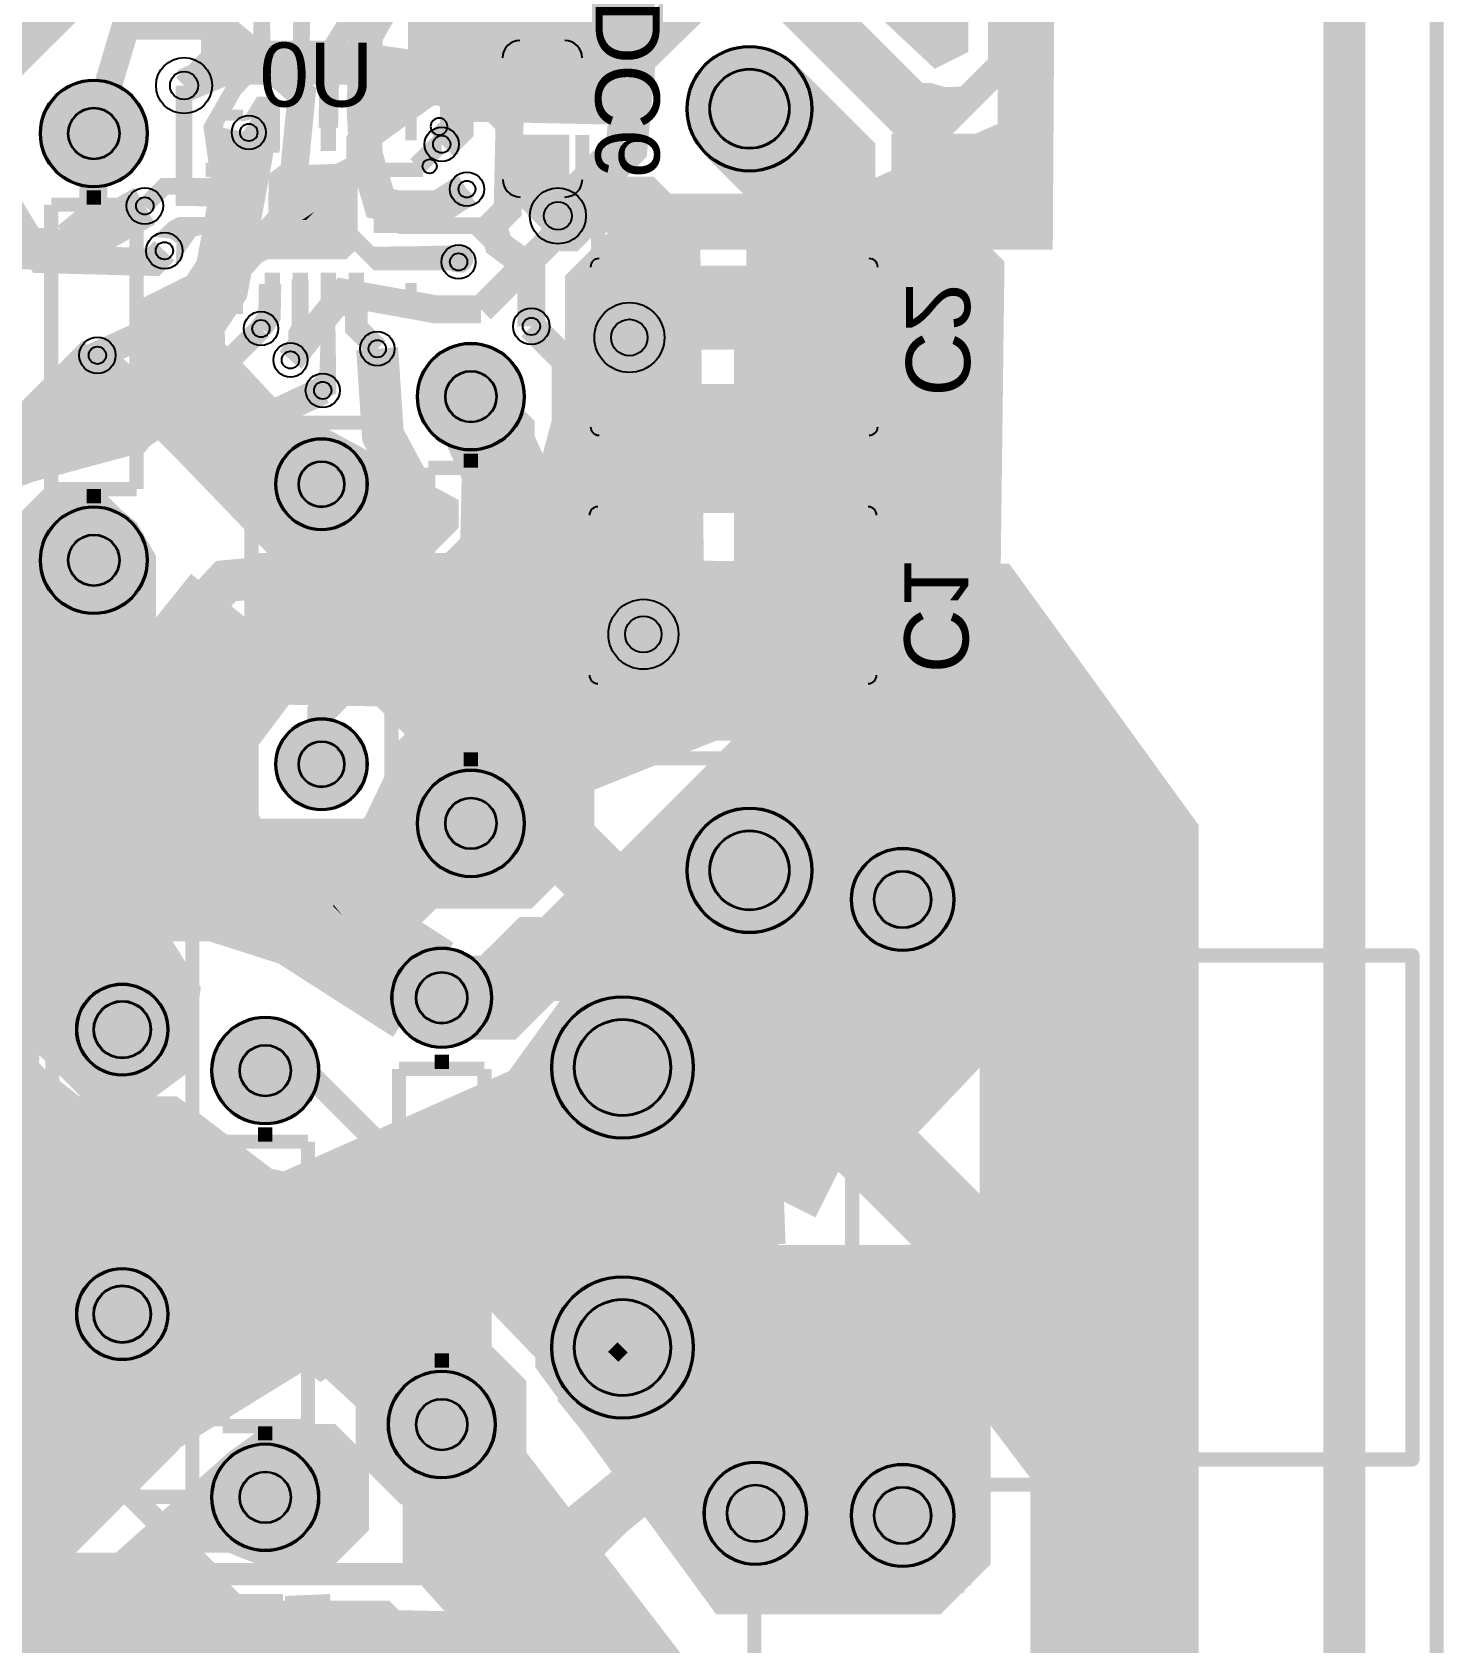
# Model space of a CAD drawing. Header units: millimetres. Extents: x 10 to 150, y 10 to 93.
# Drawn here: x 124.93 to 150.13, y 43.77 to 72.53 of the extents above; entities that cross this region are included whole.
import ezdxf

# ---------------------------------------------------------------- set-up
doc = ezdxf.new("R2010")
doc.units = ezdxf.units.MM
for name, color, linetype, true_color in [('BoardOutLine', 7, 'Continuous', 0xff00ff), ('BottomLayer', 7, 'Continuous', 0x00ff00), ('BottomPasteMaskLayer', 7, 'Continuous', 0x800000), ('BottomSilkLayer', 7, 'Continuous', 0x0000ff), ('BottomSolderMaskLayer', 7, 'Continuous', 0xaa00ff), ('Document', 7, 'Continuous', 0xffffff), ('Hole', 7, 'Continuous', 0x222222), ('Inner1', 7, 'Continuous', 0xffff00), ('Inner2', 7, 'Continuous', 0xff00ff), ('Multi-Layer', 7, 'Continuous', 0xc0c0c0), ('TopLayer', 7, 'Continuous', 0xff0000), ('TopSilkLayer', 7, 'Continuous', 0xffcc00), ('TopSolderMaskLayer', 7, 'Continuous', 0x800080)]:
    doc.layers.add(name, color=color, linetype=linetype, true_color=true_color)
doc.styles.get("Standard").update_dxf_attribs({"font": 'arial.ttf'})

msp = doc.modelspace()

# ---------------------------------------------------------------- hatches: boundary and pattern name
at = {"layer": 'BottomLayer'}
for points in [[(131.839, 71.132), (131.639, 71.882), (131.639, 73.682), (131.939, 74.082), (132.239, 74.482), (132.439, 74.782), (135.539, 74.782), (136.039, 74.282), (136.039, 71.482), (135.439, 70.882), (133.089, 70.932), (132.139, 71.232)], [(141.039, 71.882), (141.639, 72.182), (141.639, 74.582), (141.139, 74.882), (139.739, 74.882), (139.439, 74.582), (139.439, 73.382)], [(130.739, 68.682), (130.539, 68.482), (129.139, 68.482), (128.952, 68.387), (128.996, 68.656), (128.98, 68.762), (129.139, 68.982), (129.15, 70), (129.35, 70.15), (130.339, 70.182), (130.539, 70.282), (130.539, 70.682), (131.439, 71.582), (131.839, 71.582), (132.339, 72.082), (133.639, 72.082), (134.039, 71.683), (134.639, 71.683), (134.639, 71.182), (134.539, 71.082), (133.714, 71.082), (133.113, 71.683), (132.239, 71.683), (131.639, 71.082), (131.639, 70.982), (130.839, 70.282), (130.839, 69.982), (130.739, 69.882), (130.739, 68.682)], [(133.589, 72.082), (133.589, 71.282), (134.489, 71.282), (134.489, 72.082)], [(130.577, 71.287), (130.624, 71.587), (130.839, 71.882), (131.639, 71.882), (131.839, 71.682), (132.239, 71.332), (131.139, 70.532), (130.591, 70.411)], [(140.797, 71.625), (140.99, 71.625), (141.233, 71.553), (141.548, 71.564), (141.484, 71.418), (141.423, 71.399), (141.108, 71.084)], [(128.839, 70.982), (128.665, 70.934), (128.939, 71.382), (129.239, 71.382), (129.339, 71.282), (129.339, 70.382), (128.839, 70.382), (128.595, 70.595)], [(129.091, 71.228), (129.341, 71.228), (129.341, 70.428), (129.091, 70.428)], [(129.592, 71.228), (129.842, 71.228), (129.842, 70.428), (129.592, 70.428)], [(130.089, 71.228), (130.339, 71.228), (130.339, 70.428), (130.089, 70.428)], [(130.59, 71.228), (130.84, 71.228), (130.84, 70.428), (130.59, 70.428)], [(133.589, 70.682), (133.589, 69.882), (134.489, 69.882), (134.489, 70.682)], [(128.865, 70.203), (128.865, 69.953), (128.065, 69.953), (128.065, 70.203)], [(131.866, 70.203), (131.866, 69.953), (131.066, 69.953), (131.066, 70.203)], [(130.365, 69.929), (129.565, 69.929), (129.565, 68.729), (130.365, 68.729)], [(128.865, 69.703), (128.865, 69.453), (128.065, 69.453), (128.065, 69.703)], [(131.866, 69.703), (131.866, 69.453), (131.066, 69.453), (131.066, 69.703)], [(129.819, 69.182), (129.966, 69.329), (129.744, 69.182), (129.819, 69.182)], [(127.378, 69.155), (127.535, 69.234), (128.882, 69.23), (128.891, 68.94), (128.073, 68.95), (127.844, 68.888), (127.489, 68.382), (127.505, 68.765), (127.398, 68.85), (127.089, 68.882)], [(128.865, 69.205), (128.865, 68.955), (128.065, 68.955), (128.065, 69.205)], [(131.866, 69.205), (131.866, 68.955), (131.066, 68.955), (131.066, 69.205)], [(136.852, 68.814), (136.546, 69.17), (135.439, 69.182), (134.439, 68.182), (134.439, 65.082), (134.439, 62.382), (131.339, 59.782), (131.439, 57.682), (131.439, 57.582), (132.139, 56.882), (133.839, 56.882), (134.339, 57.382), (134.339, 58.182), (134.839, 58.682), (134.939, 58.982), (136.939, 60.982), (136.939, 60.982)], [(139.423, 68.603), (139.677, 68.603), (140.362, 69.288), (140.362, 68.577), (140.286, 68.501)], [(119.639, 47.632), (119.689, 52.732), (121.38, 55.232), (121.33, 67.551), (122.219, 68.821), (123.489, 68.821), (123.743, 68.567), (123.743, 54.724), (127.553, 50.914), (127.553, 47.231), (124.124, 43.802), (122.092, 43.802), (119.933, 45.961)], [(130.139, 62.182), (127.539, 64.882), (126.939, 65.482), (126.789, 67.732), (127.689, 68.182), (128.053, 68.738), (128.991, 68.759), (129.092, 68.532), (128.358, 67.676), (128.37, 66.964), (129.352, 65.911), (132.539, 64.182), (132.539, 63.682), (131.439, 62.582), (131.439, 62.282), (131.339, 62.182), (130.139, 62.182)], [(137.459, 68.084), (137.459, 60.312), (137.459, 59.931), (135.173, 57.645), (135.173, 56.375), (133.439, 53.982), (127.139, 51.182), (132.379, 51.549), (132.379, 50.914), (133.268, 50.787), (133.339, 50.782), (135.339, 51.782), (136.239, 52.082), (139.539, 52.182), (140.739, 52.882), (142.111, 54.328), (142.285, 68.44), (142.031, 68.694), (137.979, 68.694)], [(128.865, 68.704), (128.865, 68.454), (128.065, 68.454), (128.065, 68.704)], [(131.06, 68.705), (131.877, 68.715), (132.595, 68.732), (132.729, 68.666), (132.77, 68.611), (132.806, 68.488), (132.795, 68.41), (132.745, 68.328), (132.629, 68.24), (132.448, 68.254), (131.862, 68.454), (131.066, 68.46), (131.039, 68.582)], [(131.866, 68.704), (131.866, 68.454), (131.066, 68.454), (131.066, 68.704)], [(129.091, 68.228), (129.341, 68.228), (129.341, 67.428), (129.091, 67.428)], [(129.592, 68.228), (129.842, 68.228), (129.842, 67.428), (129.592, 67.428)], [(130.093, 68.235), (130.093, 67.43), (130.056, 66.478), (129.899, 66.261), (130.079, 65.946), (130.359, 66.087), (130.339, 67.425), (130.333, 68.232)], [(130.089, 68.228), (130.339, 68.228), (130.339, 67.428), (130.089, 67.428)], [(130.59, 68.228), (130.84, 68.228), (130.84, 67.428), (130.59, 67.428)], [(136.759, 65.566), (136.759, 68.266), (135.124, 68.266), (135.124, 65.566)], [(138.159, 65.566), (138.159, 68.266), (139.794, 68.266), (139.794, 65.566)], [(126.039, 64.482), (126.523, 64.002), (126.794, 63.78), (127.139, 63.182), (127.139, 56.782), (127.939, 55.482), (127.739, 53.982), (126.939, 53.382), (125.939, 53.382), (124.339, 54.982), (124.339, 63.582), (125.239, 64.482)], [(136.739, 61.132), (136.739, 63.833), (135.104, 63.833), (135.104, 61.132)], [(138.139, 61.132), (138.139, 63.833), (139.774, 63.833), (139.774, 61.132)], [(127.439, 47.182), (130.839, 49.282), (133.339, 50.782), (133.014, 52.946), (133.539, 53.982), (130.439, 52.582), (127.039, 51.182), (125.902, 51.295), (125.394, 50.787), (125.394, 47.612), (125.013, 47.231)], [(126.058, 52.033), (129.767, 52.033), (129.97, 51.83), (129.614, 51.83), (127.455, 49.671)], [(133.907, 48.696), (133.927, 50.073), (135.477, 50.87), (140.939, 50.882), (142.039, 49.882), (142.039, 45.182), (141.139, 44.282), (137.139, 44.282)], [(131.881, 48.87), (131.139, 48.382), (131.139, 47.382), (131.539, 46.882), (131.539, 45.182), (132.339, 44.282), (132.339, 43.582), (133.939, 41.982), (134.039, 40.082), (134.039, 38.482), (134.039, 36.982), (134.039, 34.882), (134.039, 30.782), (134.339, 30.482), (135.039, 29.882), (135.939, 29.182), (141.639, 29.682), (141.739, 41.782), (140.339, 43.282), (137.639, 43.282), (136.739, 43.282), (133.32, 47.733), (133.069, 48.624)], [(124.739, 42.182), (124.739, 43.882), (128.439, 47.182), (129.139, 47.682), (130.339, 47.682), (130.939, 47.082), (130.939, 45.782), (130.339, 45.182), (128.939, 45.182), (128.439, 45.382), (127.939, 45.382), (125.939, 43.482), (125.939, 42.182), (124.739, 42.182)], [(127.098, 37.828), (132.198, 37.828), (132.298, 37.728), (132.298, 37.828), (132.798, 38.328), (132.798, 42.028), (131.698, 43.128), (131.698, 44.128), (131.298, 44.528), (127.998, 44.528), (127.898, 44.428), (127.898, 44.428), (126.798, 43.328), (126.798, 38.228)], [(127.139, 37.682), (132.239, 37.682), (132.339, 37.582), (132.339, 37.682), (132.839, 38.182), (132.839, 41.882), (131.739, 42.982), (131.739, 43.982), (131.339, 44.382), (128.039, 44.382), (127.939, 44.282), (127.939, 44.282), (126.839, 43.182), (126.839, 38.082)]]:
    msp.add_hatch(color=256, dxfattribs=at).paths.add_polyline_path(points)
at = {"layer": 'BottomPasteMaskLayer'}
for points in [[(133.589, 72.082), (133.589, 71.282), (134.489, 71.282), (134.489, 72.082)], [(129.091, 71.228), (129.341, 71.228), (129.341, 70.428), (129.091, 70.428)], [(129.592, 71.228), (129.842, 71.228), (129.842, 70.428), (129.592, 70.428)], [(130.089, 71.228), (130.339, 71.228), (130.339, 70.428), (130.089, 70.428)], [(130.59, 71.228), (130.84, 71.228), (130.84, 70.428), (130.59, 70.428)], [(133.589, 70.682), (133.589, 69.882), (134.489, 69.882), (134.489, 70.682)], [(128.865, 70.203), (128.865, 69.953), (128.065, 69.953), (128.065, 70.203)], [(131.866, 70.203), (131.866, 69.953), (131.066, 69.953), (131.066, 70.203)], [(130.365, 69.929), (129.565, 69.929), (129.565, 68.729), (130.365, 68.729)], [(128.865, 69.703), (128.865, 69.453), (128.065, 69.453), (128.065, 69.703)], [(131.866, 69.703), (131.866, 69.453), (131.066, 69.453), (131.066, 69.703)], [(128.865, 69.205), (128.865, 68.955), (128.065, 68.955), (128.065, 69.205)], [(131.866, 69.205), (131.866, 68.955), (131.066, 68.955), (131.066, 69.205)], [(128.865, 68.704), (128.865, 68.454), (128.065, 68.454), (128.065, 68.704)], [(131.866, 68.704), (131.866, 68.454), (131.066, 68.454), (131.066, 68.704)], [(129.091, 68.228), (129.341, 68.228), (129.341, 67.428), (129.091, 67.428)], [(129.592, 68.228), (129.842, 68.228), (129.842, 67.428), (129.592, 67.428)], [(130.089, 68.228), (130.339, 68.228), (130.339, 67.428), (130.089, 67.428)], [(130.59, 68.228), (130.84, 68.228), (130.84, 67.428), (130.59, 67.428)], [(136.759, 65.666), (136.759, 66.357), (136.659, 66.457), (136.303, 66.457), (136.203, 66.557), (136.203, 67.275), (136.303, 67.375), (136.659, 67.375), (136.759, 67.475), (136.759, 68.166), (136.659, 68.266), (135.224, 68.266), (135.124, 68.166), (135.124, 65.666), (135.224, 65.566), (136.659, 65.566)], [(138.159, 65.666), (138.159, 66.357), (138.259, 66.457), (138.615, 66.457), (138.715, 66.557), (138.715, 67.275), (138.615, 67.375), (138.259, 67.375), (138.159, 67.475), (138.159, 68.166), (138.259, 68.266), (139.694, 68.266), (139.794, 68.166), (139.794, 65.666), (139.694, 65.566), (138.259, 65.566)], [(136.739, 61.232), (136.739, 61.923), (136.639, 62.023), (136.283, 62.023), (136.183, 62.123), (136.183, 62.842), (136.283, 62.942), (136.639, 62.942), (136.739, 63.042), (136.739, 63.733), (136.639, 63.833), (135.204, 63.833), (135.104, 63.733), (135.104, 61.232), (135.204, 61.132), (136.639, 61.132)], [(138.139, 61.232), (138.139, 61.923), (138.239, 62.023), (138.595, 62.023), (138.695, 62.123), (138.695, 62.842), (138.595, 62.942), (138.239, 62.942), (138.139, 63.042), (138.139, 63.733), (138.239, 63.833), (139.674, 63.833), (139.774, 63.733), (139.774, 61.232), (139.674, 61.132), (138.239, 61.132)]]:
    msp.add_hatch(color=256, dxfattribs=at).paths.add_polyline_path(points)
at = {"layer": 'BottomSolderMaskLayer'}
for points in [[(136.607, 71.168, 1), (138.858, 71.168, 1)], [(133.561, 72.105), (133.561, 71.26), (134.518, 71.26), (134.518, 72.105)], [(125.063, 70.726, 1), (126.994, 70.726, 1)], [(129.079, 71.241), (129.354, 71.241), (129.354, 70.416), (129.079, 70.416)], [(129.579, 71.241), (129.854, 71.241), (129.854, 70.416), (129.579, 70.416)], [(130.077, 71.241), (130.352, 71.241), (130.352, 70.416), (130.077, 70.416)], [(130.577, 71.241), (130.852, 71.241), (130.852, 70.416), (130.577, 70.416)], [(133.561, 70.705), (133.561, 69.86), (134.518, 69.86), (134.518, 70.705)], [(128.905, 70.207), (128.905, 69.949), (128.025, 69.949), (128.025, 70.207)], [(131.906, 70.207), (131.906, 69.949), (131.026, 69.949), (131.026, 70.207)], [(130.391, 69.954), (129.54, 69.954), (129.54, 68.703), (130.391, 68.703)], [(128.905, 69.706), (128.905, 69.449), (128.025, 69.449), (128.025, 69.706)], [(131.906, 69.706), (131.906, 69.449), (131.026, 69.449), (131.026, 69.706)], [(128.905, 69.209), (128.905, 68.951), (128.025, 68.951), (128.025, 69.209)], [(131.906, 69.209), (131.906, 68.951), (131.026, 68.951), (131.026, 69.209)], [(128.905, 68.708), (128.905, 68.45), (128.025, 68.45), (128.025, 68.708)], [(131.906, 68.708), (131.906, 68.45), (131.026, 68.45), (131.026, 68.708)], [(129.079, 68.241), (129.354, 68.241), (129.354, 67.416), (129.079, 67.416)], [(129.579, 68.241), (129.854, 68.241), (129.854, 67.416), (129.579, 67.416)], [(130.077, 68.241), (130.352, 68.241), (130.352, 67.416), (130.077, 67.416)], [(130.577, 68.241), (130.852, 68.241), (130.852, 67.416), (130.577, 67.416)], [(136.784, 65.54), (136.784, 68.291), (135.098, 68.291), (135.098, 65.54)], [(138.133, 65.54), (138.133, 68.291), (139.819, 68.291), (139.819, 65.54)], [(131.794, 66.027, 1), (133.725, 66.027, 1)], [(129.267, 64.463, 1), (130.917, 64.463, 1)], [(125.063, 63.106, 1), (126.994, 63.106, 1)], [(136.765, 61.107), (136.765, 63.858), (135.079, 63.858), (135.079, 61.107)], [(138.114, 61.107), (138.114, 63.858), (139.8, 63.858), (139.8, 61.107)], [(129.267, 59.463, 1), (130.917, 59.463, 1)], [(131.794, 58.407, 1), (133.725, 58.407, 1)], [(136.607, 57.568, 1), (138.858, 57.568, 1)], [(139.541, 57.049, 1), (141.392, 57.049, 1)], [(131.339, 55.293, 1), (133.14, 55.293, 1)], [(125.711, 54.724, 1), (127.362, 54.724, 1)], [(134.191, 54.049, 1), (136.742, 54.049, 1)], [(128.124, 53.993, 1), (130.054, 53.993, 1)], [(125.711, 49.644, 1), (127.362, 49.644, 1)], [(134.191, 49.049, 1), (136.742, 49.049, 1)], [(131.274, 47.673, 1), (133.204, 47.673, 1)], [(128.124, 46.373, 1), (130.054, 46.373, 1)], [(136.914, 46.087, 1), (138.765, 46.087, 1)], [(139.541, 46.049, 1), (141.392, 46.049, 1)]]:
    msp.add_hatch(color=256, dxfattribs=at).paths.add_polyline_path(points)
at = {"layer": 'Document'}
for points in [[(140.233, 68.368), (135.233, 68.368), (135.233, 66.868), (140.233, 66.868)], [(143.587, 47.176), (149.44, 47.176), (149.44, 55.922), (143.567, 55.922), (143.55, 55.923), (143.534, 55.926), (143.518, 55.931), (143.503, 55.939), (143.489, 55.948), (143.477, 55.959), (143.466, 55.971), (143.457, 55.985), (143.449, 56), (143.444, 56.016), (143.441, 56.032), (143.44, 56.049), (143.441, 56.065), (143.444, 56.081), (143.449, 56.097), (143.457, 56.112), (143.466, 56.126), (143.477, 56.138), (143.489, 56.149), (143.503, 56.159), (143.518, 56.166), (143.534, 56.171), (143.55, 56.175), (143.567, 56.176), (149.567, 56.176), (149.583, 56.175), (149.599, 56.171), (149.615, 56.166), (149.63, 56.159), (149.644, 56.149), (149.656, 56.138), (149.667, 56.126), (149.677, 56.112), (149.684, 56.097), (149.689, 56.081), (149.692, 56.065), (149.694, 56.049), (149.694, 47.049), (149.692, 47.032), (149.689, 47.016), (149.684, 47), (149.677, 46.985), (149.667, 46.971), (149.656, 46.959), (149.644, 46.948), (149.63, 46.939), (149.615, 46.931), (149.599, 46.926), (149.583, 46.923), (149.567, 46.922), (143.587, 46.922), (143.57, 46.923), (143.554, 46.926), (143.538, 46.931), (143.523, 46.939), (143.509, 46.948), (143.497, 46.959), (143.486, 46.971), (143.477, 46.985), (143.469, 47), (143.464, 47.016), (143.461, 47.032), (143.46, 47.049), (143.461, 47.065), (143.464, 47.081), (143.469, 47.097), (143.477, 47.112), (143.486, 47.126), (143.497, 47.138), (143.509, 47.149), (143.523, 47.159), (143.538, 47.166), (143.554, 47.171), (143.57, 47.175), (143.587, 47.176)]]:
    msp.add_hatch(color=256, dxfattribs=at).paths.add_polyline_path(points)
at = {"layer": 'Inner2'}
for points in [[(136.852, 69.061), (136.637, 69.193), (135.439, 69.182), (135, 68.65), (135, 62.1), (133.371, 59.833), (132.964, 59.621), (132.532, 59.719), (132.163, 59.577), (131.827, 59.252), (131.43, 58.505), (131.439, 57.682), (131.439, 57.582), (132.139, 56.882), (133.839, 56.882), (134.339, 57.382), (134.339, 58.182), (134.839, 58.682), (134.939, 58.982), (136.939, 60.982), (136.939, 60.982)], [(130.7, 48), (130.7, 47.05), (131.5, 46.25), (133, 46.25), (133.75, 47), (133.75, 48.45), (132.4, 49.8), (132, 49.8), (129.65, 52.15), (128.35, 52.4), (127.35, 53.35), (126, 53.35), (125.05, 54.1), (125.1, 55.4), (126.1, 56.3), (130.65, 56.3), (130.95, 56.6), (131.85, 56.6), (132.15, 56.9), (132.15, 58.9), (131.85, 59.2), (131.8, 59.2), (131, 58.4), (123.95, 58.25), (123.05, 57.7), (123, 53.4), (124.3, 51.95), (127.4, 50.9), (128.65, 49.9)], [(127.098, 37.828), (132.198, 37.828), (132.298, 37.728), (132.298, 37.828), (132.798, 38.328), (132.798, 42.028), (131.698, 43.128), (131.698, 44.128), (131.298, 44.528), (127.998, 44.528), (126.8, 45.15), (126.798, 43.328), (126.1, 42.3), (126.8, 41.7), (126.9, 38.35)]]:
    msp.add_hatch(color=256, dxfattribs=at).paths.add_polyline_path(points)
at = {"layer": 'Multi-Layer'}
for points in [[(136.633, 71.168, 1), (138.833, 71.168, 1)], [(125.089, 70.726, 1), (126.968, 70.726, 1)], [(131.82, 66.027, 1), (133.699, 66.027, 1)], [(129.292, 64.463, 1), (130.892, 64.463, 1)], [(125.089, 63.106, 1), (126.968, 63.106, 1)], [(129.292, 59.463, 1), (130.892, 59.463, 1)], [(131.82, 58.407, 1), (133.699, 58.407, 1)], [(136.633, 57.568, 1), (138.833, 57.568, 1)], [(139.567, 57.049, 1), (141.367, 57.049, 1)], [(131.364, 55.293, 1), (133.114, 55.293, 1)], [(125.736, 54.724, 1), (127.336, 54.724, 1)], [(134.217, 54.049, 1), (136.717, 54.049, 1)], [(128.149, 53.993, 1), (130.029, 53.993, 1)], [(125.736, 49.644, 1), (127.336, 49.644, 1)], [(134.217, 49.049, 1), (136.717, 49.049, 1)], [(131.299, 47.673, 1), (133.179, 47.673, 1)], [(128.149, 46.373, 1), (130.029, 46.373, 1)], [(136.939, 46.087, 1), (138.739, 46.087, 1)], [(139.567, 46.049, 1), (141.367, 46.049, 1)]]:
    msp.add_hatch(color=256, dxfattribs=at).paths.add_polyline_path(points)
at = {"layer": 'TopLayer'}
for points in [[(140.141, 69.554), (138.998, 69.503), (142.401, 71.002), (142.376, 69.3), (142.554, 69.122)], [(130.428, 67.454), (130.973, 67.577), (131.03, 67.699), (130.832, 67.699), (130.597, 67.934)], [(125.243, 65.623), (127.174, 65.623), (127.224, 65.673), (127.072, 65.673), (126.208, 66.537)], [(127.529, 65.775), (128.85, 65.775), (128.977, 65.648), (128.647, 65.648), (128.164, 65.165)], [(134.426, 60.783), (134.426, 61.164), (134.589, 61.327), (134.589, 62.035), (134.879, 62.325), (134.879, 61.672), (136.077, 60.475)], [(131.676, 59.904), (130.89, 60.69), (132.197, 60.552), (131.676, 60.031), (131.676, 59.904)], [(134.962, 58.231), (134.962, 59.006), (137.139, 59.884), (135.803, 60.074), (134.886, 60.314), (134.835, 60.314), (133.68, 59.158)], [(128.438, 59.231), (128.438, 58.279), (128.641, 58.076), (127.701, 58.076), (127.561, 58.215)], [(131.384, 56.691), (131.384, 58.825), (131.397, 58.838), (131.181, 58.838), (129.619, 57.275)], [(130.305, 56.958), (130.47, 56.755), (130.305, 56.92), (130.305, 56.958)]]:
    msp.add_hatch(color=256, dxfattribs=at).paths.add_polyline_path(points)
at = {"layer": 'TopSolderMaskLayer'}
for points in [[(136.607, 71.168, 1), (138.858, 71.168, 1)], [(125.063, 70.726, 1), (126.994, 70.726, 1)], [(131.794, 66.027, 1), (133.725, 66.027, 1)], [(129.267, 64.463, 1), (130.917, 64.463, 1)], [(125.063, 63.106, 1), (126.994, 63.106, 1)], [(129.267, 59.463, 1), (130.917, 59.463, 1)], [(131.794, 58.407, 1), (133.725, 58.407, 1)], [(136.607, 57.568, 1), (138.858, 57.568, 1)], [(139.541, 57.049, 1), (141.392, 57.049, 1)], [(131.339, 55.293, 1), (133.14, 55.293, 1)], [(125.711, 54.724, 1), (127.362, 54.724, 1)], [(134.191, 54.049, 1), (136.742, 54.049, 1)], [(128.124, 53.993, 1), (130.054, 53.993, 1)], [(125.711, 49.644, 1), (127.362, 49.644, 1)], [(134.191, 49.049, 1), (136.742, 49.049, 1)], [(131.274, 47.673, 1), (133.204, 47.673, 1)], [(128.124, 46.373, 1), (130.054, 46.373, 1)], [(136.914, 46.087, 1), (138.765, 46.087, 1)], [(139.541, 46.049, 1), (141.392, 46.049, 1)]]:
    msp.add_hatch(color=256, dxfattribs=at).paths.add_polyline_path(points)

# ---------------------------------------------------------------- linework, layer by layer
at = {"layer": 'BoardOutLine', "const_width": 0.254}
msp.add_lwpolyline([(10, 90), (150, 90), (150, 10), (10, 10), (10, 90)], close=True, dxfattribs=at)
at = {"layer": 'BottomLayer'}
for points, const_width in [([(129.583, 83.132), (129.583, 81.486), (130.064, 80.937), (130.775, 80.932), (131.41, 80.16), (131.356, 76.683), (130.976, 75.901), (130.538, 75.883), (130.338, 75.685), (129.639, 75.685), (128.989, 74.882), (129.037, 71.984), (128.788, 71.783), (128.539, 71.532), (128.138, 70.833), (128.242, 70.084), (128.438, 70.084)], 0.3), ([(140.507, 78.854), (140.21, 78.854), (138.539, 77.182), (138.539, 73.201), (141.015, 70.726)], 1), ([(140.507, 78.854), (142.239, 78.854), (142.239, 71.95), (141.015, 70.726)], 0.5), ([(129.585, 78.132), (129.585, 76.628), (128.139, 75.182), (128.139, 72.082), (127.639, 71.582)], 0.4), ([(132.887, 76.441), (132.887, 76.441), (132.887, 76.441), (130.239, 72.182), (130.214, 70.83)], 0.35), ([(126.276, 74.409), (126.276, 73.819), (124.539, 72.082), (123.839, 72.082), (123.839, 68.482), (122.839, 67.482)], 0.75), ([(134.039, 71.683), (135.439, 71.683), (135.439, 74.282), (138.539, 74.282)], 1), ([(133.014, 73.52), (133.014, 71.782), (133.113, 71.683), (134.039, 71.683)], 1.5), ([(129.717, 70.828), (129.719, 71.122), (129.739, 72.883)], 0.3), ([(127.639, 71.582), (127.639, 69.582), (127.639, 69.582), (128.465, 69.578)], 0.3), ([(141.015, 68.313), (141.015, 70.726)], 1.5), ([(126.029, 70.726), (126.016, 69.27), (125.539, 68.882)], 0.5), ([(132.239, 70.533), (132.19, 70.533), (131.801, 70.144)], 0.35), ([(134.039, 70.262), (134.039, 69.547), (134.333, 69.252)], 0.75), ([(128.465, 69.578), (127.879, 69.578)], 0.3), ([(132.689, 69.732), (132.521, 69.564), (131.469, 69.564)], 0.3), ([(131.466, 69.08), (132.839, 69.08), (133.839, 68.08), (133.839, 67.282)], 0.3), ([(129.175, 68.035), (129.164, 67.46), (129.013, 67.243)], 0.4), ([(129.539, 66.682), (129.649, 66.792), (129.649, 67.156), (129.712, 67.271), (129.712, 68.122)], 0.3), ([(131.089, 66.883), (130.715, 67.257), (130.715, 67.828)], 0.4), ([(135.589, 67.082), (135.839, 66.833), (135.839, 61.783)], 0.254), ([(138.957, 62.483), (138.976, 62.502), (138.976, 66.916)], 0.254), ([(132.24, 55.293), (132.007, 55.293), (129.2, 56.6), (128.25, 59.05), (128.25, 61.049), (131.4, 61.049), (133.401, 63.051), (133.401, 65.387), (132.758, 66.027)], 1), ([(137.733, 57.568), (138.957, 58.792), (138.957, 62.483)], 0.254)]:
    msp.add_lwpolyline(points, dxfattribs=dict(at, const_width=const_width))
at = {"layer": 'BottomSilkLayer'}
for points, const_width in [([(12.2, 88.35), (148.35, 88.35), (148.35, 11.95), (12.15, 11.95), (12.2, 88.3)], 0.75), ([(133.634, 72.388), (134.434, 72.388)], 0.254), ([(133.324, 71.278), (133.324, 72.078)], 0.254), ([(134.743, 71.278), (134.743, 72.078)], 0.254), ([(128.69, 71.054), (128.241, 71.054), (128.241, 70.604)], 0.2), ([(131.69, 70.604), (131.69, 71.054), (131.241, 71.054)], 0.2), ([(133.33, 70.702), (133.33, 69.902)], 0.254), ([(134.749, 70.702), (134.749, 69.902)], 0.254), ([(133.64, 69.592), (134.44, 69.592)], 0.254), ([(135.047, 68.494), (136.682, 68.494)], 0.152), ([(139.87, 68.494), (138.235, 68.494)], 0.152), ([(134.895, 65.489), (134.895, 68.342)], 0.152), ([(140.022, 65.489), (140.022, 68.342)], 0.152), ([(128.69, 67.604), (128.241, 67.604), (128.241, 68.054)], 0.2), ([(131.241, 67.604), (131.69, 67.604), (131.69, 68.054)], 0.2), ([(136.682, 65.337), (135.047, 65.337)], 0.152), ([(138.235, 65.337), (139.87, 65.337)], 0.152), ([(135.028, 64.061), (136.663, 64.061)], 0.152), ([(139.85, 64.061), (138.215, 64.061)], 0.152), ([(134.876, 61.056), (134.876, 63.909)], 0.152), ([(140.003, 61.056), (140.003, 63.909)], 0.152), ([(136.663, 60.904), (135.028, 60.904)], 0.152), ([(138.215, 60.904), (139.85, 60.904)], 0.152)]:
    msp.add_lwpolyline(points, dxfattribs=dict(at, const_width=const_width))
for centre, radius, start, end in [((133.634, 72.078), 0.31, 90, 180), ((134.434, 72.078), 0.31, 0, 90), ((132.191, 70.851), 0.15, 180.4851, 179.5149), ((133.639, 69.902), 0.31, 180, 270), ((134.439, 69.902), 0.31, 270, 360), ((135.047, 68.342), 0.152, 90, 180), ((139.87, 68.342), 0.152, 0, 90), ((135.047, 65.489), 0.152, 180, 270), ((139.87, 65.489), 0.152, 270, 360), ((135.028, 63.909), 0.152, 90, 180), ((139.85, 63.909), 0.152, 0, 90), ((135.028, 61.056), 0.152, 180, 270), ((139.85, 61.056), 0.152, 270, 360)]:
    msp.add_arc(centre, radius, start, end, dxfattribs=at)
at = {"layer": 'BottomSolderMaskLayer'}
for centre, radius in [((137.733, 71.168), 1.125), ((126.028, 70.726), 0.965), ((137.733, 71.168), 0.716), ((126.029, 70.726), 0.462), ((132.759, 66.027), 0.965), ((132.76, 66.027), 0.462), ((130.092, 64.463), 0.825), ((130.093, 64.463), 0.413), ((126.028, 63.106), 0.965), ((126.029, 63.106), 0.462), ((130.092, 59.463), 0.825), ((130.093, 59.463), 0.413), ((132.759, 58.407), 0.965), ((132.76, 58.407), 0.462), ((137.733, 57.568), 1.125), ((137.733, 57.568), 0.716), ((140.467, 57.049), 0.925), ((140.467, 57.048), 0.514), ((132.239, 55.293), 0.9), ((126.536, 54.724), 0.825), ((132.239, 55.293), 0.463), ((126.537, 54.724), 0.516), ((135.467, 54.049), 1.275), ((129.089, 53.993), 0.965), ((135.467, 54.048), 0.867), ((129.089, 53.993), 0.462), ((126.536, 49.644), 0.825), ((126.537, 49.644), 0.516), ((135.467, 49.049), 1.275), ((135.467, 49.048), 0.867), ((132.239, 47.673), 0.965), ((132.239, 47.672), 0.462), ((129.089, 46.373), 0.965), ((137.839, 46.087), 0.925), ((140.467, 46.049), 0.925), ((129.089, 46.372), 0.462), ((137.84, 46.087), 0.514), ((140.467, 46.048), 0.514)]:
    msp.add_circle(centre, radius, dxfattribs=at)
at = {"layer": 'Document'}
msp.add_circle((132.023, 70.141), 0.127, dxfattribs=at)
at = {"layer": 'Hole'}
for centre, radius in [((127.639, 71.582), 0.25), ((128.795, 70.744), 0.155), ((132.239, 70.533), 0.155), ((132.689, 69.733), 0.15), ((126.939, 69.433), 0.155), ((134.313, 69.255), 0.25), ((127.289, 68.632), 0.155), ((132.539, 68.433), 0.155), ((129.012, 67.243), 0.155), ((133.839, 67.282), 0.155), ((135.589, 67.083), 0.325), ((131.089, 66.883), 0.155), ((126.093, 66.765), 0.155), ((129.539, 66.682), 0.155), ((130.115, 66.138), 0.155), ((135.839, 61.783), 0.325)]:
    msp.add_circle(centre, radius, dxfattribs=at)
at = {"layer": 'Inner1'}
for points, const_width in [([(127.639, 71.582), (128.84, 72.082), (130.54, 72.082), (134.089, 71.582), (134.989, 73.182), (135.589, 73.982), (136.089, 75.483), (135.94, 77.883)], 0.6), ([(134.314, 69.255), (135.538, 70.479), (135.689, 72.082), (137.789, 74.132), (138.536, 76.413), (140.507, 76.441)], 0.75), ([(120.374, 67.043), (122.839, 67.282), (123.638, 68.183), (124.339, 72.582), (126.239, 74.233), (128.939, 74.482), (130.418, 74.536)], 0.75), ([(128.738, 62.083), (132.784, 62.083), (135.801, 65.1), (138.829, 65.1), (138.829, 70.071), (137.732, 71.168)], 2.3), ([(128.793, 70.744), (128.557, 69.441), (128.288, 67.983), (126.64, 65.481), (124.79, 64.983), (122.728, 64.204), (119.238, 64.084)], 1), ([(135.467, 49.049), (132.94, 51.683), (130.143, 49.948), (127.089, 52.282), (125.039, 52.282), (123.089, 54.432), (123.039, 58.132), (127.24, 60.083), (127.939, 61.081), (128.739, 62.082)], 2.5), ([(137.838, 30.086), (137.838, 30.14), (144.249, 36.551), (144.249, 57.892), (144.249, 57.892), (141.6, 61.55), (136.599, 61.6)], 3), ([(135.467, 54.048), (137.733, 56.314), (137.733, 57.568)], 3), ([(135.467, 54.048), (135.467, 55.302), (137.733, 57.568)], 0.254), ([(137.733, 57.568), (139.947, 57.568), (140.467, 57.048)], 0.254), ([(128.01, 43.145), (127.273, 43.882), (120.389, 43.882), (115.839, 48.432), (115.839, 49.332), (117.739, 51.232), (117.739, 53.333), (119.289, 54.882)], 3), ([(121.84, 51.234), (121.84, 51.234), (122.939, 49.632), (124.739, 49.032), (126.537, 49.644)], 1), ([(137.84, 46.088), (135.467, 49.049)], 3), ([(135.467, 49.049), (135.3, 48.881)], 0.254), ([(135.467, 49.049), (135.467, 49.048)], 0.254), ([(132.239, 47.673), (132.339, 47.572), (133.739, 43.682)], 2), ([(140.467, 46.048), (137.878, 46.048), (137.84, 46.087)], 0.254), ([(128.01, 43.145), (129.407, 43.145)], 3), ([(130.313, 43.148), (129.507, 43.112)], 3), ([(133.739, 43.682), (133.739, 41.582), (137.289, 38.032), (137.289, 30.637), (137.84, 30.087)], 2)]:
    msp.add_lwpolyline(points, dxfattribs=dict(at, const_width=const_width))
at = {"layer": 'Inner2'}
for points, const_width in [([(127.288, 68.633), (127.09, 68.432), (125.089, 68.483), (123.89, 70.434), (124.84, 72.582), (124.839, 74.932), (127.438, 76.784), (127.584, 77.824), (127.573, 78.508)], 0.5), ([(133.838, 67.282), (133.838, 68.311), (133.249, 68.75), (133.15, 69.101), (133.416, 69.368), (133.45, 70.9), (132.527, 71.849), (128.9, 71.849), (128.1, 72.649), (126.599, 72.649), (126.027, 70.726)], 0.5), ([(132.539, 68.433), (131.089, 68.433), (130.589, 68.932), (129.039, 68.932), (128.189, 69.782), (127.289, 69.782), (126.939, 69.432)], 0.3), ([(123.05, 64.25), (125.1, 65.199), (126.75, 65.2), (127.45, 65.679), (129.012, 67.242)], 0.4), ([(130.091, 59.462), (130.091, 60.391), (134.15, 64.45), (134.45, 65.558), (134.45, 66.673), (133.838, 67.282)], 0.5), ([(132.239, 55.293), (133.243, 55.293), (133.934, 55.984), (134.334, 55.984), (135.25, 56.9), (135.5, 56.9), (136.423, 55.977), (136.514, 55.977), (136.514, 55.931), (136.578, 55.931), (136.578, 55.894), (136.632, 55.894), (136.632, 55.86), (136.686, 55.86), (136.686, 55.824), (136.747, 55.824), (142.299, 50.272), (142.299, 49.401)], 1.5), ([(129.088, 53.993), (129.807, 53.993), (131.351, 52.451), (133.051, 52.451), (133.899, 51.6), (137.249, 51.6), (138.7, 50.15), (138.7, 48.849), (138.1, 48.849), (136.101, 46.85), (136.101, 46.599), (134.501, 45.001), (128.1, 45.001), (125.852, 47.249), (122.2, 47.249)], 0.4), ([(121.839, 51.233), (124.101, 50.454), (126.537, 49.644)], 2), ([(126.25, 43.75), (120.85, 43.8), (118.735, 46.083), (116.49, 47.132), (116.337, 49.185)], 3), ([(142.299, 49.401), (142.3, 48.55), (143.701, 46.701), (143.701, 28.849), (139.294, 24.442), (136.299, 23.15)], 1.5)]:
    msp.add_lwpolyline(points, dxfattribs=dict(at, const_width=const_width))
at = {"layer": 'Multi-Layer'}
for centre, radius in [((137.733, 71.168), 1.1), ((127.639, 71.582), 0.5), ((126.028, 70.726), 0.94), ((137.733, 71.168), 0.7), ((126.029, 70.726), 0.45), ((128.795, 70.744), 0.305), ((132.239, 70.533), 0.305), ((132.689, 69.733), 0.305), ((126.939, 69.433), 0.325), ((134.313, 69.255), 0.5), ((127.289, 68.632), 0.325), ((132.539, 68.433), 0.305), ((133.839, 67.282), 0.325), ((135.589, 67.083), 0.625), ((129.012, 67.243), 0.305), ((126.093, 66.765), 0.325), ((131.089, 66.883), 0.305), ((129.539, 66.682), 0.305), ((132.759, 66.027), 0.94), ((130.115, 66.138), 0.305), ((132.76, 66.027), 0.45), ((130.092, 64.463), 0.8), ((130.093, 64.463), 0.4), ((126.028, 63.106), 0.94), ((126.029, 63.106), 0.45), ((135.839, 61.783), 0.625), ((130.092, 59.463), 0.8), ((130.093, 59.463), 0.4), ((132.759, 58.407), 0.94), ((132.76, 58.407), 0.45), ((137.733, 57.568), 1.1), ((137.733, 57.568), 0.7), ((140.467, 57.049), 0.9), ((140.467, 57.048), 0.5), ((132.239, 55.293), 0.875), ((126.536, 54.724), 0.8), ((132.239, 55.293), 0.45), ((126.537, 54.724), 0.5), ((135.467, 54.049), 1.25), ((129.089, 53.993), 0.94), ((135.467, 54.048), 0.85), ((129.089, 53.993), 0.45), ((126.536, 49.644), 0.8), ((126.537, 49.644), 0.5), ((135.467, 49.049), 1.25), ((135.467, 49.048), 0.85), ((132.239, 47.673), 0.94), ((132.239, 47.672), 0.45), ((129.089, 46.373), 0.94), ((137.839, 46.087), 0.9), ((140.467, 46.049), 0.9), ((129.089, 46.372), 0.45), ((137.84, 46.087), 0.5), ((140.467, 46.048), 0.5)]:
    msp.add_circle(centre, radius, dxfattribs=at)
at = {"layer": 'TopLayer'}
for points, const_width in [([(132.239, 70.533), (132.508, 70.801), (132.508, 71.615), (133.9, 71.782), (135.408, 72.39), (135.538, 75.082), (134.639, 77.383), (132.887, 78.854)], 0.6), ([(121.965, 78.142), (124.84, 75.582), (129.739, 71.432), (129.539, 69.382), (127.989, 67.632), (126.095, 66.766), (127.989, 65.133), (130.115, 66.138)], 0.5), ([(132.688, 69.732), (131.989, 69.282), (131.139, 69.482), (130.889, 70.332), (130.839, 71.183), (130.89, 72.483), (131.238, 73.088), (131.939, 74.891), (130.839, 76.283), (127.624, 76.283), (125.775, 78.142)], 0.6), ([(134.827, 69.458), (135.808, 69.458), (136.112, 69.153), (142.65, 69.151), (142.686, 74.978), (141.883, 76.314), (140.55, 76.433)], 1), ([(126.939, 69.432), (126.239, 69.032), (125.739, 68.632), (123.639, 68.732), (121.839, 70.733)], 0.75), ([(134.352, 69.119), (134.453, 69.119), (134.758, 69.423)], 1), ([(132.939, 67.582), (134.313, 68.957), (134.313, 69.254)], 0.5), ([(129.539, 66.682), (130.489, 67.882), (132.14, 67.584), (132.94, 67.584)], 0.5), ([(135.839, 61.783), (135.589, 62.032), (135.589, 67.082)], 2), ([(113.539, 54.832), (113.539, 55.732), (116.089, 58.282), (117.289, 58.282), (117.289, 58.482), (117.889, 59.082), (117.889, 60.582), (118.239, 60.582), (119.039, 61.382), (120.711, 61.382), (126.094, 66.765)], 0.75), ([(118.026, 39.23), (117.981, 41.168), (118.479, 41.75), (118.283, 43.343), (118.288, 44.447), (119.337, 48.882), (117.95, 52.21), (117.249, 55.588), (118.547, 57.62), (121.786, 59.713), (124.018, 60.262), (126.279, 60.49), (128.387, 62.733), (130.538, 62.934), (131.488, 63.584), (131.59, 64.592), (131.189, 65.334), (131.087, 66.883)], 0.75), ([(132.76, 66.027), (133.348, 64.719), (133.289, 62.032), (131.789, 61.233), (129.14, 61.282), (127.489, 59.082), (125.927, 57.086)], 1.5), ([(135.727, 60.383), (135.839, 60.495), (135.839, 61.783)], 2), ([(131.789, 61.234), (132.234, 60.782), (130.789, 57.782), (130.48, 57.219), (128.939, 56.481)], 0.5), ([(132.238, 47.673), (132.238, 47.633), (133.338, 45.634), (134.539, 45.583), (138.087, 48.484), (139.738, 48.484), (142.339, 51.085), (142.339, 58.783), (141.59, 59.533), (139.837, 59.533), (139.489, 59.883), (138.788, 59.883), (138.288, 60.384), (134.735, 60.384), (132.758, 58.407)], 1), ([(132.758, 58.407), (134.044, 58.407), (137, 55.451), (137.099, 55.451), (139.2, 53.35), (138.35, 51.65)], 1.25), ([(131.909, 55.435), (129.752, 56.819), (126.694, 57.797), (124.663, 56.476), (123.689, 54.332), (124.888, 52.333), (123.141, 46.331), (125.03, 34.625), (126.105, 31.64), (125.551, 29.395), (123.687, 27.927)], 2), ([(137.733, 57.568), (139.947, 57.568), (140.467, 57.048)], 1), ([(132.239, 47.673), (132.389, 51.432), (138.35, 51.65)], 1.5), ([(137.84, 46.087), (140.429, 46.087), (140.467, 46.048)], 1), ([(128.273, 42.926), (132.995, 42.824), (132.537, 38.278), (135.349, 36.35), (134.001, 31.951), (136.449, 26.749), (140.351, 24.9), (139.05, 17.75), (133.1, 16.25), (119.439, 15.982)], 3), ([(128.039, 43.382), (130.839, 43.382)], 2)]:
    msp.add_lwpolyline(points, dxfattribs=dict(at, const_width=const_width))
at = {"layer": 'TopSilkLayer'}
for points, const_width in [([(12.2, 88.35), (148.35, 88.35), (148.35, 11.95), (12.15, 11.95), (12.2, 88.3)], 0.75), ([(126.029, 69.456), (126.029, 69.71)], 0.254), ([(125.267, 69.456), (126.029, 69.456)], 0.254), ([(125.267, 64.376), (125.267, 69.456)], 0.254), ([(126.029, 69.456), (126.791, 69.456)], 0.254), ([(126.791, 69.456), (126.791, 64.376)], 0.254), ([(135.033, 69.168), (140.433, 69.168)], 0.254), ([(135.033, 59.568), (135.033, 69.168)], 0.254), ([(140.433, 69.168), (140.433, 59.568)], 0.254), ([(135.033, 68.026), (140.433, 68.026)], 0.254), ([(135.033, 67.772), (140.273, 67.772)], 0.254), ([(131.343, 65.562), (128.843, 65.562)], 0.254), ([(128.843, 58.363), (128.843, 65.562)], 0.254), ([(131.343, 65.562), (131.343, 58.363)], 0.254), ([(132.76, 64.757), (132.76, 65.011)], 0.254), ([(131.998, 64.757), (132.76, 64.757)], 0.254), ([(131.998, 59.677), (131.998, 64.757)], 0.254), ([(132.76, 64.757), (133.522, 64.757)], 0.254), ([(133.522, 64.757), (133.522, 59.677)], 0.254), ([(126.029, 64.376), (125.267, 64.376)], 0.254), ([(126.029, 64.376), (126.029, 64.122)], 0.254), ([(126.791, 64.376), (126.029, 64.376)], 0.254), ([(132.76, 59.677), (131.998, 59.677)], 0.254), ([(132.76, 59.677), (132.76, 59.423)], 0.254), ([(133.522, 59.677), (132.76, 59.677)], 0.254), ([(135.033, 59.568), (140.433, 59.568)], 0.254), ([(128.843, 58.363), (131.343, 58.363)], 0.254), ([(139.567, 57.733), (139.567, 58.299)], 0.254), ([(139.567, 58.299), (141.567, 58.299)], 0.254), ([(141.567, 58.299), (141.567, 56.499)], 0.254), ([(125.287, 46.383), (125.287, 57.984)], 0.254), ([(125.287, 57.984), (127.787, 57.984)], 0.254), ([(127.787, 57.984), (127.787, 46.383)], 0.254), ([(139.567, 46.732), (139.567, 56.365)], 0.254), ([(143.567, 56.499), (141.567, 56.499)], 0.254), ([(143.567, 56.499), (143.567, 46.599)], 0.254), ([(149.567, 56.049), (143.567, 56.049)], 0.254), ([(149.567, 47.049), (149.567, 56.049)], 0.254), ([(137.617, 52.799), (137.617, 55.299)], 0.254), ([(139.567, 55.299), (137.617, 55.299)], 0.254), ([(137.617, 55.049), (136.67, 55.049)], 0.254), ([(132.239, 54.023), (132.239, 54.277)], 0.254), ([(131.477, 54.023), (132.239, 54.023)], 0.254), ([(131.477, 48.942), (131.477, 54.023)], 0.254), ([(132.239, 54.023), (133.001, 54.023)], 0.254), ([(133.001, 54.023), (133.001, 48.942)], 0.254), ([(129.089, 52.723), (129.089, 52.977)], 0.254), ([(137.617, 53.049), (136.619, 53.049)], 0.254), ([(139.567, 52.799), (137.617, 52.799)], 0.254), ([(128.327, 52.723), (129.089, 52.723)], 0.254), ([(128.327, 47.642), (128.327, 52.723)], 0.254), ([(129.089, 52.723), (129.851, 52.723)], 0.254), ([(129.851, 52.723), (129.851, 47.642)], 0.254), ([(137.617, 47.799), (137.617, 50.299)], 0.254), ([(139.567, 50.299), (137.617, 50.299)], 0.254), ([(137.617, 50.049), (136.67, 50.049)], 0.254), ([(132.239, 48.942), (131.477, 48.942)], 0.254), ([(132.239, 48.942), (132.239, 48.688)], 0.254), ([(133.001, 48.942), (132.239, 48.942)], 0.254), ([(137.617, 48.049), (136.619, 48.049)], 0.254), ([(129.089, 47.642), (128.327, 47.642)], 0.254), ([(129.089, 47.642), (129.089, 47.388)], 0.254), ([(129.851, 47.642), (129.089, 47.642)], 0.254), ([(139.567, 47.799), (137.617, 47.799)], 0.254), ([(149.567, 47.049), (143.567, 47.049)], 0.254), ([(143.567, 46.599), (141.567, 46.599)], 0.254), ([(141.567, 44.799), (141.567, 46.599)], 0.254), ([(127.787, 46.383), (125.287, 46.383)], 0.254), ([(139.567, 45.365), (139.567, 44.799)], 0.254), ([(137.819, 41.388), (137.819, 44.956)], 0.254), ([(139.567, 44.799), (141.567, 44.799)], 0.254)]:
    msp.add_lwpolyline(points, dxfattribs=dict(at, const_width=const_width))
at = {"layer": 'TopSolderMaskLayer'}
for centre, radius in [((137.733, 71.168), 1.125), ((126.028, 70.726), 0.965), ((137.733, 71.168), 0.716), ((126.029, 70.726), 0.462), ((132.759, 66.027), 0.965), ((132.76, 66.027), 0.462), ((130.092, 64.463), 0.825), ((130.093, 64.463), 0.413), ((126.028, 63.106), 0.965), ((126.029, 63.106), 0.462), ((130.092, 59.463), 0.825), ((130.093, 59.463), 0.413), ((132.759, 58.407), 0.965), ((132.76, 58.407), 0.462), ((137.733, 57.568), 1.125), ((137.733, 57.568), 0.716), ((140.467, 57.049), 0.925), ((140.467, 57.048), 0.514), ((132.239, 55.293), 0.9), ((126.536, 54.724), 0.825), ((132.239, 55.293), 0.463), ((126.537, 54.724), 0.516), ((135.467, 54.049), 1.275), ((129.089, 53.993), 0.965), ((135.467, 54.048), 0.867), ((129.089, 53.993), 0.462), ((126.536, 49.644), 0.825), ((126.537, 49.644), 0.516), ((135.467, 49.049), 1.275), ((135.467, 49.048), 0.867), ((132.239, 47.673), 0.965), ((132.239, 47.672), 0.462), ((129.089, 46.373), 0.965), ((137.839, 46.087), 0.925), ((140.467, 46.049), 0.925), ((129.089, 46.372), 0.462), ((137.84, 46.087), 0.514), ((140.467, 46.048), 0.514)]:
    msp.add_circle(centre, radius, dxfattribs=at)

# ---------------------------------------------------------------- texts
at = {"layer": 'BottomSilkLayer', "text_generation_flag": 2}
for s, rotation, p in [('DC6', 90, (136.128, 73.118)), ('C2', 270, (140.526, 66.027)), ('C1', 270, (140.497, 61.086))]:
    msp.add_text(s, height=1.143, rotation=rotation, dxfattribs=at).set_placement(p)
msp.add_text('U0', height=1.143, dxfattribs=at).set_placement((131.024, 71.206))

doc.saveas('drawing.dxf')
